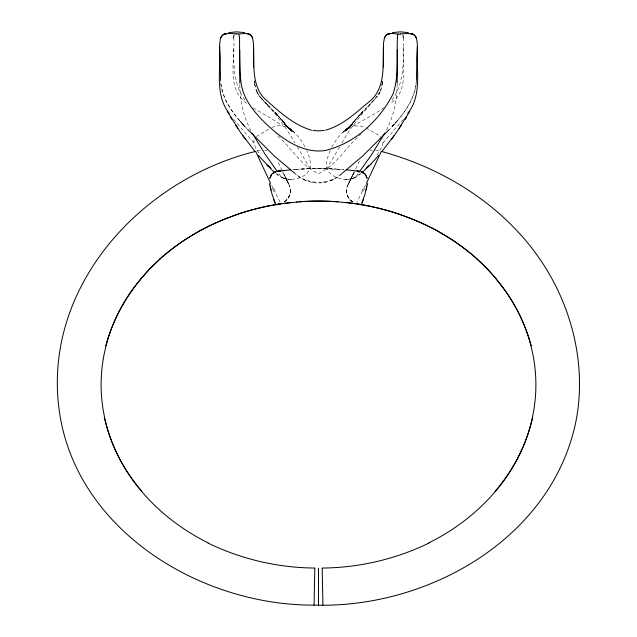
<?xml version="1.0" encoding="UTF-8"?>
<svg xmlns="http://www.w3.org/2000/svg" width="637" height="637" viewBox="0 0 637 637"><rect width="100%" height="100%" fill="white"/><g stroke="black" fill="none" stroke-linecap="round" stroke-linejoin="round"><path stroke-width="0.48" stroke-dasharray="3.19 2.39" d="M246.487 103.226C225.745 88.368 235.579 59.368 233.739 37.75M403.261 37.75C403.563 58.827 404.981 82.054 392.05 100.033M403.444 47.162C401.716 65.563 409.551 91.043 390.513 103.226M284.747 201.626L287.948 198.457L289.97 194.476L290.52 190.2L289.294 185.295L290.512 190.025L289.859 194.826L287.478 199.055L283.513 202.447M397.177 83.996C397.082 100.16 393.825 116.42 386.038 130.704M348.065 184.571C344.529 190.702 347.261 199.15 353.487 202.447M290.52 190.2C290.663 194.994 288.028 199.723 283.847 202.088M376.873 155.189C379.628 150.571 383.753 145.618 383.068 139.901M352.253 201.626C347.038 198.075 344.848 190.67 347.842 185.025M416.319 80.501C415.42 98.783 403.946 113.919 391.938 126.739C403.962 113.888 415.428 98.679 416.471 80.421M382.542 81.154L382.168 84.203L382.526 81.265M382.638 82.006L381.085 89.355L378.689 94.587L380.902 89.546L382.423 82.117M382.176 84.052L382.415 82.197M253.932 139.901C253.247 145.618 257.372 150.571 260.127 155.189M276.347 173.742C285.169 183.488 307.496 179.968 310.474 166.934C310.872 161.304 309.009 155.794 306.827 150.682M330.173 150.682C327.936 155.977 325.961 161.718 326.598 167.547C330.659 180.104 351.616 183.376 360.653 173.742M359.443 161.01L354.96 170.485M354.013 172.468L354.347 171.767M354.276 171.918L352.548 175.486L353.328 173.877M353.495 173.535L353.75 173.001L351.242 178.153L353.742 173.025M353.734 173.041L354.045 172.404M352.994 174.562L353.24 174.052M352.906 174.753L350.071 180.542M351.664 177.301L349.219 182.262L349.586 181.529M351.974 176.656L349.49 181.72L349.769 181.147M348.726 183.257L351.441 177.747M349.092 182.524L351.513 177.604M365.638 184.857L363.886 188.377M348.152 184.396L349.315 182.063M348.001 184.706L348.837 183.018M362.445 191.259L356.903 202.104M342.005 143.038C351.712 123.897 367.453 109.094 379.931 92.134M331.813 147.258C336.28 138.333 343.263 130.84 351.592 125.385L347.412 128.459L352.126 124.772L344.856 130.752L350.637 125.481L345.063 131.349L352.349 123.952L345.15 131.525L352.866 122.973L347.444 129.096L350.788 125.218M378.792 94.332L380.082 91.903M339.521 147.099L326.829 168.686M403.34 119.422L383.124 142.823M351.489 124.589L356.537 118.522L348.718 127.48M350.318 125.823L362.748 111.658L357.182 117.805L362.079 112.239L377.319 96.49L354.658 120.664M348.192 128.435L351.481 124.382L349.379 126.819M357.994 173.718C355.534 178.686 349.633 180.247 344.545 179.22L346.321 179.467M343.16 132.05C356.123 123.904 370.678 116.667 383.848 107.86M279.006 173.718C281.49 178.702 287.343 180.231 292.455 179.22L290.679 179.467M391.938 126.739L396.771 121.245L390.011 128.714M360.024 114.517L361.88 112.462M357.954 116.81L359.364 115.241M352.396 123.315L355.605 119.772M361.442 133.778C346.99 145.881 335.986 166.01 318.5 173.622C301.014 166.01 290.01 145.881 275.558 133.778M346.847 129.446L353.025 123.833L345.262 130.896L349.1 127.113M346.854 129.438L350.533 125.696L348.678 127.519M342.73 132.432L343.399 131.819M346.99 129.168L350.573 125.664M350.541 125.999L346.44 129.383L351.353 125.218M347.468 128.602L349.761 126.556M343.765 131.485L350.143 126.445M345.819 129.749L347.157 128.65L344.999 130.418L346.345 129.295L345.716 129.813M360.343 173.678L353.782 178.089M256.345 136.557L271.004 127.806M342.157 173.407C329.329 186.163 307.671 186.163 294.843 173.407M341.599 173.686C328.955 185.096 308.045 185.096 295.401 173.686M330.746 180.685L333.493 179.22L330.993 180.502M283.218 178.089L276.657 173.678M351.783 178.878L354.068 178.002M271.927 127.456C286.913 120.719 299.095 135.466 305.187 147.258M257.157 150.842L261.496 150.013M369.97 150.706L372.319 150.141M323.755 182.771L325.435 182.493M293.147 169.601L293.944 169.538M293.673 169.561L295.552 169.41M294.469 169.498L300.131 169.1M296.348 169.354L314.176 168.574M354.49 125.927L360.343 126.038L365.073 127.456M300.664 169.068L301.213 169.036A302.893 302.878 -2.2 0 1 335.787 169.044L336.877 169.1M314.168 168.574L340.914 169.37M337.403 169.131L342.531 169.498M341.448 169.41L344.107 169.625M342.786 169.514L343.327 169.561M375.504 150.013L379.843 150.842M311.565 182.493L313.245 182.771M264.681 150.141L267.03 150.706M282.932 178.002L285.217 178.878M365.996 127.806L380.655 136.557M306.007 180.502L303.507 179.22L306.254 180.685M253.152 107.86L276.888 121.993L282.51 125.927M353.153 202.088C348.972 199.723 346.337 194.994 346.48 190.2M286.857 126.445L293.84 132.05M254.617 83.925C255.461 92.795 261.759 99.468 267.97 105.248L264.888 102.175L274.921 112.239L279.818 117.805L274.252 111.658L288.808 128.435L280.463 118.522L288.903 127.973L284.874 124.772L292.144 130.752L286.363 125.481L290.154 129.446M285.511 124.589L282.525 120.871L291.85 131.525L284.651 123.952L289.588 128.459L285.408 125.385L293.235 131.485M286.459 125.999L291.268 130.211L284.436 123.992L291.937 131.349L286.427 125.664L290.146 129.438M290.655 129.295L291.969 130.378M285.647 125.218L283.975 123.833L289.596 128.658L285.647 125.218L288.25 127.44L286.188 125.561M288.028 127.225L290.544 129.367M287.239 126.556L289.532 128.602M293.601 131.819L294.27 132.432M286.18 125.553L291.738 130.896L287.9 127.113L290.002 129.168M286.467 125.696L288.322 127.519M282.342 120.664L259.681 96.49C273.162 110.631 285.272 126.03 294.995 143.038M246.989 128.714C234.201 115.416 221.612 99.675 220.529 80.421M281.395 119.772L284.604 123.315M275.12 112.462L276.976 114.517M277.636 115.241L279.046 116.81M245.062 126.739L240.229 121.245L245.062 126.739C233.062 113.896 221.62 98.743 220.681 80.501M253.916 142.863L233.66 119.422M244.95 100.033C233.755 84.896 233.524 65.197 233.556 47.162M310.171 168.686L297.479 147.099M256.918 91.903L258.311 94.587L256.098 89.546L254.824 84.052M257.069 92.134L258.208 94.332M280.097 202.104L274.555 191.259M289.158 185.025L288.163 183.018L288.848 184.396M273.114 188.377L271.362 184.857M288.704 184.125L285.336 177.301M287.685 182.063L288.107 182.915L285.559 177.747M287.781 182.262L285.185 176.99M287.598 181.887L285.026 176.656M285.655 177.954L288.274 183.257M286.929 180.542L284.094 174.753M285.758 178.153L283.258 173.025L283.505 173.535M283.672 173.877L284.452 175.486L282.724 171.918M250.962 130.704C243.175 116.42 239.918 100.16 239.823 83.996M282.653 171.767L283.266 173.041M282.04 170.485L277.557 161.01M254.474 81.265L254.832 84.203M364.539 188.353A152.386 24.31 -62.6 0 1 363.066 191.307M363.209 188.401A152.339 23.123 -62.7 0 1 361.8 191.211M273.934 191.307A152.386 24.31 62.6 0 1 272.461 188.353M275.2 191.211A152.339 23.123 62.7 0 1 273.791 188.401M301.213 169.044A302.893 302.878 2.2 0 1 335.795 169.044M402.926 34.764A7.596 1.393 -89.5 0 1 403.332 37.559M402.871 35.17A7.612 1.362 90 0 1 403.245 38.212M233.668 37.559A7.596 1.393 89.5 0 1 234.074 34.764M233.755 38.212A7.612 1.362 -90 0 1 234.129 35.17M291.181 129.749L289.843 128.65L292.001 130.418L291.181 129.749M261.735 98.966L259.761 96.593L261.735 98.966"/><path stroke-width="0.96" d="M229.193 113.306C217.599 98.815 219.255 79.705 219.677 62.378C220.338 54.225 218.531 45.705 220.752 37.75A7.596 7.469 -87.3 0 1 223.929 34.263L225.554 33.849M239.536 37.75L239.791 83.121M383.331 67.06L383.482 43.475L384.469 37.75A7.596 7.477 87.2 0 1 387.638 34.247L389.279 33.849A20.925 6.235 12.5 0 1 390.178 33.713M383.442 47.162C382.845 65.078 385.504 86.369 371.26 100.009C357.19 111.403 343.439 125.346 325.515 130.187M416.399 38.14A7.612 7.493 90 0 0 413.079 34.247L413.031 34.239A7.596 7.469 87.3 0 1 416.216 37.766C418.525 45.681 416.63 54.241 417.323 62.378C417.745 79.705 419.401 98.815 407.807 113.306M397.273 49.893L397.209 83.121M381.316 151.423L381.316 151.423C449.013 169.697 512.371 211.317 548.385 272.485C574.948 317.56 586.319 372.478 575.386 424.019C550.018 539.81 426.782 608.669 314.073 605.118L314.813 568.236M397.432 38.132C396.477 56.733 399.152 75.986 393.069 93.926C379.596 120.425 354.745 143.564 325.276 150.491C303.172 153.859 282.868 139.407 267.484 125.17C255.501 113.697 243.422 100.208 241.112 83.105C239.671 72.1 239.831 60.969 239.727 49.893M416.415 79.625L417.275 47.162M367.119 184.746L367.286 183.233M362.031 202.845L364.961 194.309L367.135 184.746M366.116 190.065L366.88 186.386M270.104 177.365L269.881 178.328L272.079 173.837L275.925 171.743L274.491 172.261M363.369 199.174L361.322 204.684L352.388 203.33M270.399 176.489L271.593 174.387M381.117 151.869L366.506 183.106M384.78 133.037L371.952 154.122L359.141 172.221M409.702 111.3L396.692 132.154L381.81 151.71M121.277 307.44C139.129 274.881 167.308 248.733 199.684 230.936M404.893 119.557L405.944 117.765M405.299 118.832L406.366 117.112M399.176 128.411L401.541 124.82M391.421 139.399L394.088 135.84M140.578 279.181L149.408 269.292L159.919 259.1M368.64 165.604L366.02 168.383M378.617 155.492L370.455 164.617M389.398 129.375L362.493 156.161L342.34 173.184M370.941 164.115L362.859 171.918M272.636 173.36L273.217 172.938M224.176 34.056L224.614 33.849A20.925 4.308 17.7 0 1 226.382 33.522M387.901 34.056L388.331 33.849M428.844 542.859C465.297 524.784 497.258 496.43 516.567 460.344A163.04 163.04 0 0 0 532.436 417.442L534.053 408.532A155.707 155.707 0 0 0 533.002 354.857L530.971 345.811A164.529 164.529 0 0 0 515.691 307.456M273.83 172.579L275.869 171.767M220.474 220.808L238.732 213.881A252.356 252.356 0 0 1 279.754 203.896L281.586 203.442M387.917 34.159L387.71 34.231A7.612 7.493 -90 0 0 384.334 38.14M228.619 32.63L236.638 31.85L244.664 32.63M392.336 32.63L400.362 31.85L408.381 32.63M278.735 204.182L275.741 204.676L272.047 194.309L269.881 184.746M277.334 171.417L279.938 171.003M278.656 204.198L279.149 204.119M279.078 204.135L279.563 204.055M277.382 171.393L280.097 170.987M279.444 204.071L280.009 203.991M279.985 203.991L298.96 201.833A257.165 257.165 2.9 0 1 338.04 201.833L352.388 203.33M280.431 170.947L277.581 171.361L283.003 170.628M324.122 130.434L318.5 130.856L312.878 130.434M400.705 33.872L397.814 34.207M283.083 170.62L290.695 169.824M296.524 202.025L297.137 201.977M318.5 568.26L318.5 605.15M314.073 605.118C197.374 605.644 70.189 526.441 58.286 402.56C46.541 282.215 143.532 178.901 255.66 151.375L255.74 151.542M346.297 169.816L356.593 170.947M236.16 33.849L241.216 33.872A20.925 4.308 -17.7 0 1 248.661 33.857L249.075 34.04M356.903 170.987L359.419 171.361M359.618 171.393L357.102 171.011L359.666 171.417M397.576 34.159L395.665 33.849A20.925 4.308 17.7 0 0 388.291 33.872M411.446 33.849L413.031 34.239M247.721 33.849L249.354 34.255A7.596 7.477 -87.2 0 1 252.523 37.75L253.518 43.475L253.669 67.06M311.485 130.187C292.678 124.717 277.708 110.305 263.423 97.517C251.639 83.606 254.211 64.098 253.558 47.162M249.178 34.191L249.33 34.247A7.612 7.493 90 0 1 252.666 38.14M364.364 173.36L361.131 171.767L364.921 173.845L367.119 178.328L366.888 177.365M361.075 171.743L362.517 172.261M412.386 33.849L412.768 34.024M355.414 203.442L357.246 203.888A252.356 252.356 0 0 1 398.268 213.889L416.526 220.808M363.17 172.579L362.461 172.237M208.156 542.859C171.703 524.784 139.742 496.43 120.433 460.344A163.04 163.04 0 0 1 104.564 417.442L102.947 408.532A155.707 155.707 0 0 1 103.998 354.857L106.029 345.811A164.529 164.529 0 0 1 121.309 307.456M437.316 230.936C459.707 243.27 480.059 259.498 496.422 279.181M294.66 173.184L274.507 156.161L247.602 129.375M273.886 171.703L272.079 170.103M477.081 259.1C492.473 272.97 505.73 289.27 515.723 307.44M271.434 169.474L258.383 155.492M270.98 168.383L268.36 165.604M266.616 164.688L268.288 166.408M364.913 173.837L366.601 176.489M255.19 151.71L240.308 132.154L227.298 111.3M277.286 171.472L265.048 154.122L252.22 133.037M242.912 135.84L245.579 139.399M235.459 124.82L237.824 128.411M230.634 117.112L232.107 119.557M270.494 183.106L255.883 151.869M273.623 199.174L274.969 202.845M270.12 186.386L270.884 190.065M254.458 81.154L254.641 82.675M269.722 183.233L269.865 184.746M220.585 79.625L219.725 47.162M322.187 568.236L322.927 605.118M428.956 543.082A249.823 249.823 0 0 1 322.187 568.053M416.479 220.928A219.869 219.869 0 0 1 477.193 258.972M357.222 204.095A243.86 243.86 0 0 1 437.372 230.833M496.271 279.317A171.433 171.433 0 0 1 531.202 345.748M532.659 417.49A169.625 169.625 0 0 1 495.068 491.334M314.813 568.053A249.823 249.823 0 0 1 208.044 543.082M159.807 258.972A219.869 219.869 0 0 1 220.521 220.928M199.628 230.833A243.86 243.86 0 0 1 279.778 204.095M105.798 345.748A171.433 171.433 0 0 1 140.729 279.317M141.932 491.334A169.625 169.625 0 0 1 104.341 417.49M283.991 203.338A10.574 0.446 -5.8 0 1 290.854 202.455M298.96 201.833A257.165 257.165 -2.9 0 1 338.04 201.833M346.146 202.455A10.574 0.446 5.8 0 1 353.002 203.338M411.04 33.857A20.925 6.187 -12.3 0 1 411.414 33.92M397.4 38.061A7.612 1.362 -90 0 1 398.037 34.151M400.641 33.96A20.925 6.155 -12.4 0 1 411.351 33.896M410.618 33.522A20.925 4.308 -17.7 0 1 412.434 33.872M389.303 33.92A20.925 6.187 12.3 0 1 389.685 33.857M225.649 33.896A20.925 6.155 12.4 0 1 225.936 33.849M246.822 33.713A20.925 6.227 -12.5 0 1 247.817 33.872M238.931 34.525A7.596 1.338 89.5 0 1 239.456 37.941M220.601 38.14A7.612 7.493 -90 0 1 223.921 34.247M225.586 33.92A20.925 6.187 12.3 0 1 236.208 33.92"/></g></svg>
